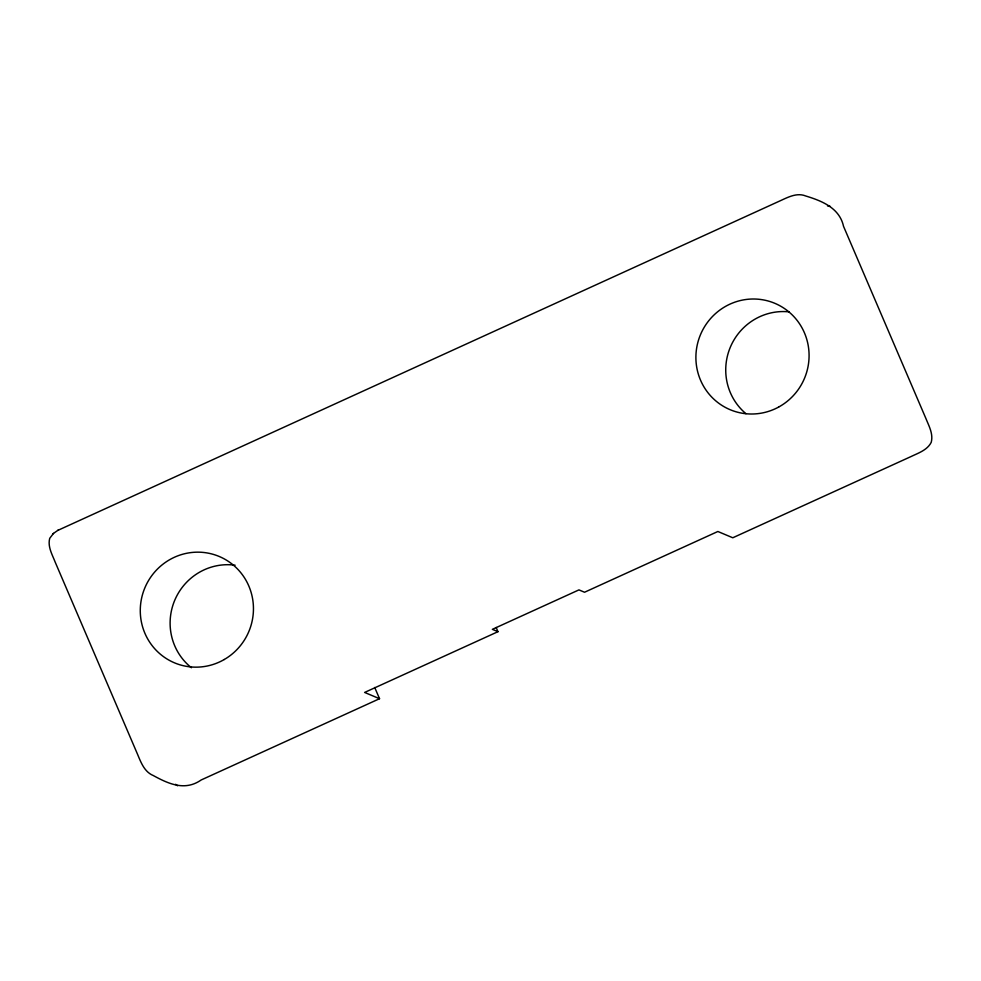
<?xml version="1.0" encoding="UTF-8"?>
<svg xmlns="http://www.w3.org/2000/svg" width="981" height="981" viewBox="0 0 981 981"><rect width="100%" height="100%" fill="white"/><g stroke="black" fill="none" stroke-linecap="round" stroke-linejoin="round"><path stroke-width="1.47" d="M53.489 533.406L49.724 538.324C47.48 546.675 52.275 554.608 55.181 562.125L137.536 754.266C140.957 762.458 144.452 771.949 153.318 775.554C169.161 784.224 185.164 791.14 201.179 779.969L379.537 698.705L374.717 687.473M57.805 530.39L779.748 200.995C787.768 197.365 796.842 192.337 805.732 195.992C822.066 200.946 839.54 208.009 843.537 226.341L925.892 418.47C928.933 426.048 933.471 433.982 931.202 442.394C927.204 450.144 918.498 452.964 911.141 456.508L732.782 537.772L717.871 531.494L584.541 592.242L578.949 589.888L492.364 629.336L497.956 631.69L364.625 692.439L379.537 698.705M52.949 533.787L58.553 529.863M827.523 205.924L829.963 206.194M175.574 784.31L177.561 785.756M496.153 627.472L497.956 631.69M191.442 667.742A57.695 56.395 -67.2 0 1 174.814 600.09A57.695 56.395 -67.2 0 1 235.097 565.203M745.952 413.688A57.695 56.395 -67.2 0 1 730.416 346.992A57.695 56.395 -67.2 0 1 789.19 311.872M224.281 659.502A57.695 56.395 -67.2 0 0 226.047 559.918A57.695 56.395 -67.2 0 0 140.283 609.544A57.695 56.395 -67.2 0 0 224.281 659.502M778.632 407.066A57.695 56.395 -67.2 0 0 782.887 307.507A57.695 56.395 -67.2 0 0 695.946 354.938A57.695 56.395 -67.2 0 0 778.632 407.066"/></g></svg>
